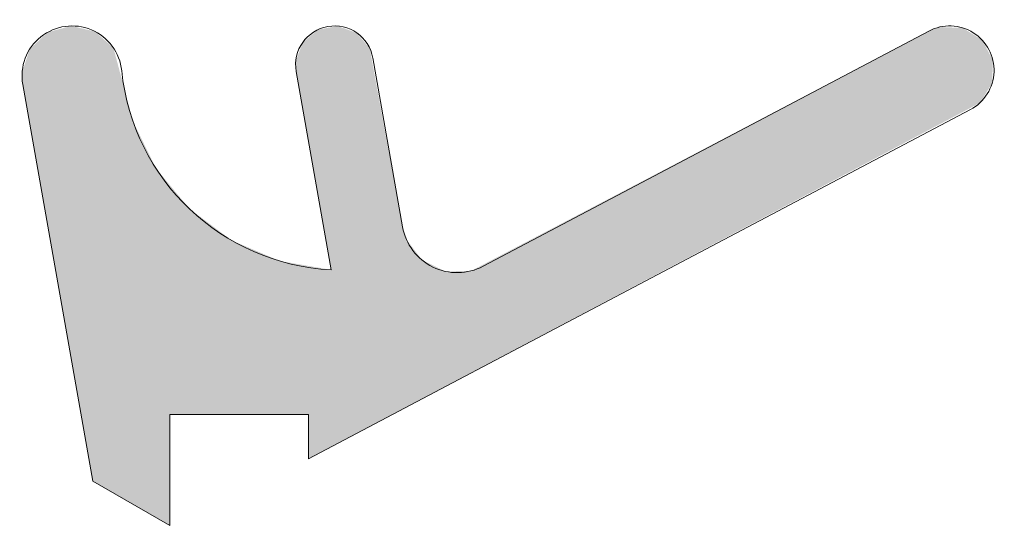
# Model space of a CAD drawing. Header units: metres. Extents: x -2.7 to 15, y -2 to 7.1.
import ezdxf

# ---------------------------------------------------------------- set-up
doc = ezdxf.new("R2010")
doc.units = ezdxf.units.M
doc.layers.add('A-DETL-GENF', color=92, linetype='Continuous', lineweight=18)

# ---------------------------------------------------------------- blocks, each defined once
blk = doc.blocks.new('31 Solarlux r_02 - 31Solarlux r_02-4757718-00_0 Basismaterialen')
at = {"layer": 'A-DETL-GENF'}
blk.add_hatch(color=256, dxfattribs=at).paths.add_polyline_path([(-2.657, 6.165), (-2.645, 5.944), (-1.386, -1.2), (0, -2), (0, 0), (2.5, 0), (2.5, -0.8), (14.585, 5.613), (14.805, 5.964), (14.821, 6.378), (14.628, 6.744), (14.277, 6.964), (13.863, 6.98), (13.667, 6.907), (5.425, 2.585), (4.959, 2.578), (4.54, 2.783), (4.26, 3.156), (4.192, 3.38), (3.601, 6.596), (3.368, 6.873), (3.028, 6.997), (2.671, 6.934), (2.393, 6.702), (2.269, 6.361), (2.277, 6.178), (2.907, 2.605), (1.979, 2.765), (1.113, 3.137), (0.359, 3.702), (-0.243, 4.427), (-0.658, 5.272), (-1.014, 6.606), (-1.344, 6.898), (-1.772, 7), (-2.198, 6.886), (-2.518, 6.583)])
for p, q in [((13.667, 6.907), (5.644, 2.67)), ((4.192, 3.38), (3.656, 6.422)), ((2.277, 6.178), (2.907, 2.605)), ((-2.645, 5.944), (-1.386, -1.2)), ((2.5, -0.8), (14.415, 5.493)), ((0, -2), (0, 0)), ((0, 0), (2.5, 0)), ((2.5, 0), (2.5, -0.8)), ((-1.386, -1.2), (0, -2))]:
    blk.add_line(p, q, dxfattribs=at)
for centre, radius, start, end in [((-1.759, 6.1), 0.9, 5.8567, 190), ((2.967, 6.3), 0.7, 10, 190), ((14.041, 6.2), 0.8, 297.8403, 117.8403), ((3.115, 6.6), 4, 185.8567, 267.0153), ((5.177, 3.554), 1, 190, 297.8403)]:
    blk.add_arc(centre, radius, start, end, dxfattribs=at)

msp = doc.modelspace()

# ---------------------------------------------------------------- block references
msp.add_blockref('31 Solarlux r_02 - 31Solarlux r_02-4757718-00_0 Basismaterialen', (0, 0))

doc.saveas('drawing.dxf')
